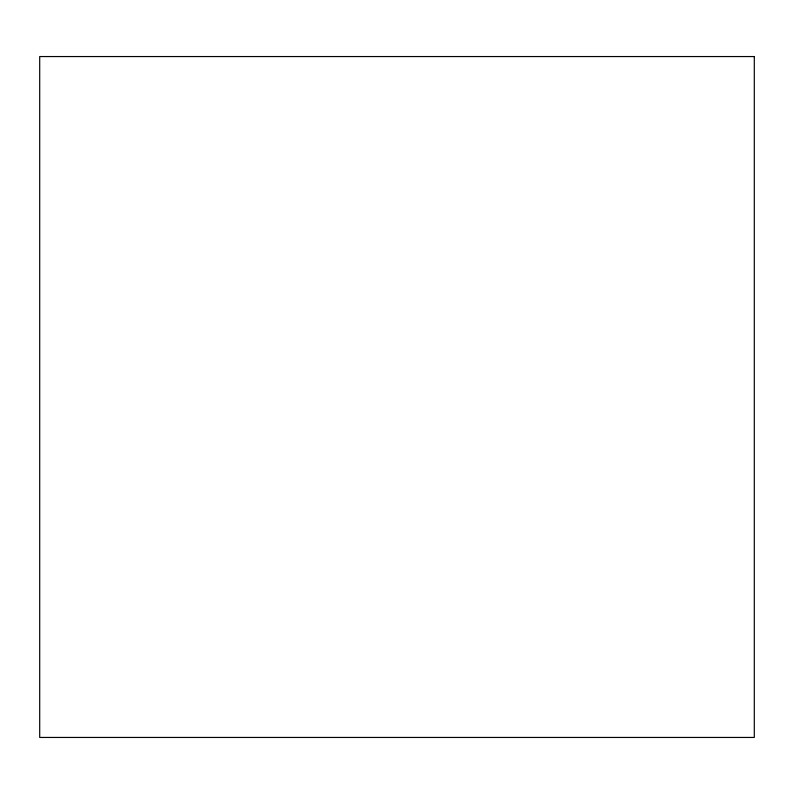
<?xml version="1.0" encoding="UTF-8"?>
<svg xmlns="http://www.w3.org/2000/svg" width="794" height="794" viewBox="0 0 794 794"><rect width="100%" height="100%" fill="white"/><g stroke="black" fill="none" stroke-linecap="round" stroke-linejoin="round"><path stroke-width="1.19" d="M754.3 56.553L39.7 56.553L39.7 737.447L754.3 737.447L754.3 56.553"/></g></svg>
